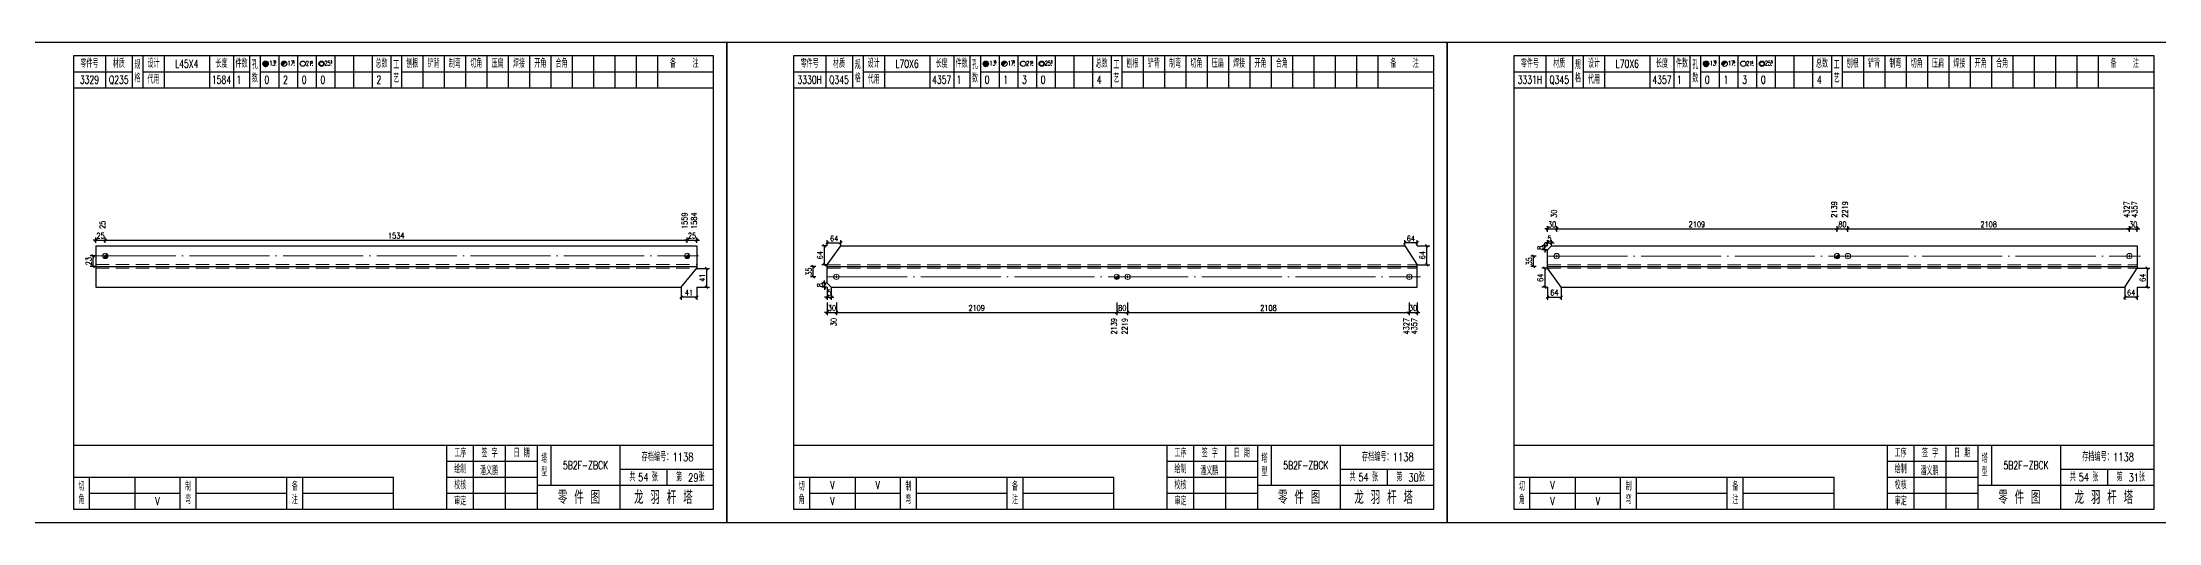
# Model space of a CAD drawing. Header units: millimetres. Extents: x 0 to 30240, y -10896 to -1348.
# Drawn here: x 7573 to 8367, y -10043 to -9863 of the extents above; entities that cross this region are included whole.
import ezdxf
from ezdxf.enums import TextEntityAlignment as Align

# ---------------------------------------------------------------- set-up
doc = ezdxf.new("R2010")
doc.units = ezdxf.units.MM
doc.header["$LTSCALE"] = 20
doc.header["$PDMODE"] = 1
doc.linetypes.add('DASHDOT2X', pattern=[1.75, 1.5, -0.125, 0, -0.125])
doc.linetypes.add('HIDDEN', pattern=[0.375, 0.25, -0.125])
for name, color, linetype, lineweight in [('1', 7, 'Continuous', 25), ('11', 3, 'Continuous', 13), ('2', 1, 'HIDDEN', 13), ('5', 1, 'Continuous', 13), ('7', 2, 'DASHDOT2X', 13)]:
    doc.layers.add(name, color=color, linetype=linetype, lineweight=lineweight)
doc.styles.get("Standard").update_dxf_attribs({"font": 'simplex', "width": 0.7, "bigfont": 'gbhzfs.shx'})
doc.styles.add('SYMBOL_TXT', font='txt.shx', dxfattribs={"width": 0.6})
doc.styles.add('TITLE_TXT', font='simplex.shx', dxfattribs={"width": 0.75, "height": 2.5, "bigfont": 'gbhzfs.shx'})
doc.dimstyles.get("Standard").update_dxf_attribs({"dimtxt": 2.1, "dimasz": 1, "dimexe": 1.05, "dimexo": 0, "dimgap": 0.63, "dimtad": 1, "dimzin": 0, "dimdsep": 46, "dimtxsty": 'standard', "dimblk": 'OBLIQUE', "dimblk1": 'OBLIQUE', "dimblk2": 'OBLIQUE', "dimcen": 0.09, "dimadec": 0, "dimazin": 0, "dimtfac": 1, "dimtdec": 1, "dimtix": 1, "dimtmove": 0, "dimatfit": 3, "dimfxl": 0, "dimtolj": 1, "dimtzin": 0, "dimarcsym": 0})
pattern_1 = [(0, (-3, 0), (0, 0.0125), [])]

# ---------------------------------------------------------------- blocks, each defined once
blk = doc.blocks.new('M12_HOLE')
h = blk.add_hatch()
h.set_pattern_fill('LINE', scale=0.1, style=0)
h.set_pattern_definition(pattern_1)
h.paths.add_polyline_path([(-5, 0, 1), (-1, 0, 1)])
at = {"color": 7}
blk.add_circle((-3, 0), 2, dxfattribs=at)
at = {"color": 7, "attachment_point": 1, "style": 'SYMBOL_TXT'}
for s, insert, char_height, width in [('13\\f??|b0|i0|c0|p54;.', (-0.1, 2.1), 3.5, 5.707), ('5', (3.7, 2.3), 1.8, 2.931)]:
    blk.add_mtext(s, dxfattribs=dict(at, insert=insert, char_height=char_height, width=width))
blk = doc.blocks.new('M16_HOLE')
h = blk.add_hatch()
h.set_pattern_fill('LINE', scale=0.1, style=0)
h.set_pattern_definition(pattern_1)
h.paths.add_polyline_path([(-1.6, 1.4, 0.668179), (-5, 0, 0.198912), (-4.4, -1.4)])
at = {"color": 7}
blk.add_circle((-3, 0), 2, dxfattribs=at)
at = {"color": 7, "attachment_point": 1, "style": 'SYMBOL_TXT'}
for s, insert, char_height, width in [('17.', (-0.4, 2.1), 3.5, 6.316), ('5', (3.6, 2.3), 1.8, 1.822)]:
    blk.add_mtext(s, dxfattribs=dict(at, insert=insert, char_height=char_height, width=width))
blk = doc.blocks.new('M20_HOLE')
at = {"color": 7}
blk.add_circle((-3, 0), 2, dxfattribs=at)
at = {"color": 7, "attachment_point": 1, "style": 'SYMBOL_TXT'}
for s, insert, char_height, width in [('21.', (-0.7, 2), 3.5, 6.074), ('5', (3.3, 2), 1.8, 1.458)]:
    blk.add_mtext(s, dxfattribs=dict(at, insert=insert, char_height=char_height, width=width))
blk = doc.blocks.new('M24_HOLE')
at = {"color": 7}
for radius in [2, 1.5]:
    blk.add_circle((-3, 0), radius, dxfattribs=at)
at = {"color": 7, "attachment_point": 1, "style": 'SYMBOL_TXT'}
for s, insert, char_height, width in [('25.', (-0.7, 2.1), 3.5, 2.429), ('5', (3.9, 2.3), 1.8, 1.944)]:
    blk.add_mtext(s, dxfattribs=dict(at, insert=insert, char_height=char_height, width=width))
blk = doc.blocks.new('JgCard')
for p, q in [((270, 180), (0, 180)), ((0, 180), (0, 0)), ((265, 175), (25, 175)), ((25, 175), (25, 5)), ((37, 175), (37, 163)), ((47, 175), (47, 163)), ((51, 175), (51, 163)), ((59, 175), (59, 163)), ((76, 175), (76, 163)), ((85, 175), (85, 163)), ((91, 175), (91, 163)), ((95, 175), (95, 163)), ((102, 175), (102, 163)), ((109, 175), (109, 163)), ((116, 175), (116, 163)), ((123, 175), (123, 163)), ((130, 175), (130, 163)), ((137, 175), (137, 163)), ((144, 175), (144, 163)), ((148, 175), (148, 163)), ((156, 175), (156, 163)), ((164, 175), (164, 163)), ((172, 175), (172, 163)), ((180, 175), (180, 163)), ((188, 175), (188, 163)), ((196, 175), (196, 163)), ((204, 175), (204, 163)), ((212, 175), (212, 163)), ((220, 175), (220, 163)), ((228, 175), (228, 163)), ((236, 175), (236, 163)), ((244, 175), (244, 163)), ((265, 5), (265, 175)), ((270, 0), (270, 180)), ((25, 169), (47, 169)), ((51, 169), (91, 169)), ((95, 169), (144, 169)), ((148, 169), (265, 169)), ((25, 163), (265, 163)), ((25, 29), (265, 29)), ((165, 5), (165, 29)), ((175, 5), (175, 29)), ((187, 5), (187, 29)), ((199, 5), (199, 29)), ((204, 29), (204, 14)), ((230, 5), (230, 29)), ((25, 17), (145, 17)), ((31, 5), (31, 17)), ((48, 17), (48, 5)), ((65, 5), (65, 17)), ((71, 5), (71, 17)), ((105, 5), (105, 17)), ((111, 5), (111, 17)), ((145, 5), (145, 17)), ((165, 23), (199, 23)), ((165, 17), (199, 17)), ((230, 20), (265, 20)), ((247.5, 20), (247.5, 14)), ((31, 11), (65, 11)), ((71, 11), (105, 11)), ((111, 11), (145, 11)), ((165, 11), (199, 11)), ((199, 14), (265, 14)), ((0, 0), (270, 0)), ((25, 5), (265, 5))]:
    blk.add_line(p, q)
blk.add_lwpolyline([(96.03, 171.99, -1), (98.03, 171.99, -1)], format="xyb", close=True)
blk.add_point((145, 96))
at = {"xscale": 0.5, "yscale": 0.5, "zscale": 0.5}
for name, p in [('M12_HOLE', (98.53, 171.99)), ('M16_HOLE', (105.5, 172)), ('M20_HOLE', (112.5, 172)), ('M24_HOLE', (119.5, 172))]:
    blk.add_blockref(name, p, dxfattribs=at)
at = {"style": 'TITLE_TXT', "width": 0.75}
for s, height, p in [('存档编号：1138', 3.076, (238.02, 23.07)), ('潘义鹏', 3, (177.45, 17.91)), ('龙 羽 杆 塔', 5, (235.17, 6.97))]:
    blk.add_text(s, height=height, dxfattribs=at).set_placement(p)
at = {"attachment_point": 5, "style": 'TITLE_TXT'}
for s, insert, char_height, width in [('零件号', (31, 172), 3, 15), ('材质', (42, 172), 3, 8), ('规格', (49, 169), 3, 4), ('代用', (55, 166), 3, 8), ('设计', (55, 172), 3, 8), ('长度', (80.5, 172), 3, 8), ('件数', (88, 172), 3, 6), ('孔数', (93, 169), 3, 4), ('总数', (140.5, 172), 3, 7), ('工\\P艺', (146, 169), 3, 4), ('刨根', (152, 172), 3, 8), ('铲背', (160, 172), 3, 8), ('制弯', (168, 172), 3, 8), ('切角', (176, 172), 3, 8), ('压扁', (184, 172), 3, 8), ('焊接', (192, 172), 3, 8), ('开角', (200, 172), 3, 8), ('合角', (208, 172), 3, 8), ('备    注', (254, 172), 3, 22), ('工序', (170, 26), 3, 10), ('签 字', (181, 26), 3, 12), ('日 期', (193, 26), 3, 12), ('塔\\P型', (201.5, 21.5), 3, 5), ('绘制', (170, 20), 3, 10), ('共    张', (238.75, 17), 3, 17.5), ('第    张', (256.25, 17), 3, 17.5), ('切\\P角', (28, 11), 3, 6), ('制\\P弯', (68, 11), 3, 6), ('备\\P注', (108, 11), 3, 6), ('校核', (170, 14), 3, 10), ('审定', (170, 8), 3, 10), ('零 件 图', (214.5, 9.5), 5, 31)]:
    blk.add_mtext(s, dxfattribs=dict(at, insert=insert, char_height=char_height, width=width))
blk = doc.blocks.new('M16')
for p, q in [((-0.71, -0.71), (0.71, 0.71)), ((-0.4, 0), (0.4, 0)), ((0, 0.4), (0, -0.4))]:
    blk.add_line(p, q)
blk.add_circle((0, 0), 1)
for radius in [0.8, 0.6, 0.4, 0.2]:
    blk.add_arc((0, 0), radius, 225, 45)
blk = doc.blocks.new('_Oblique')
at = {"color": 0, "linetype": 'ByBlock', "lineweight": -2}
blk.add_line((-0.5, -0.5), (0.5, 0.5), dxfattribs=at)
blk = doc.blocks.new('*D5064')
at = {"layer": '11', "color": 0, "lineweight": -2}
for p, q in [((7593.4, -9936.95), (7592.4, -9936.95)), ((7593.4, -9938), (7593.4, -9935.9)), ((7593.4, -9936.95), (7596.95, -9936.95)), ((7596.95, -9938), (7596.95, -9935.9)), ((7596.95, -9936.95), (7597.95, -9936.95))]:
    blk.add_line(p, q, dxfattribs=at)
at = {"layer": 'Defpoints', "color": 0}
for p in [(7593.4, -9938), (7596.95, -9936.95), (7596.95, -9938)]:
    blk.add_point(p, dxfattribs=at)
at = {"layer": '11', "color": 0, "lineweight": -2}
blk.add_blockref('_Oblique', (7593.4, -9936.95), dxfattribs=at)
at = {"layer": '11', "color": 0, "lineweight": -2, "rotation": 180}
blk.add_blockref('_Oblique', (7596.95, -9936.95), dxfattribs=at)
at = {"layer": '11', "color": 0, "insert": (7595.18, -9935.27), "char_height": 2.1, "attachment_point": 5}
blk.add_mtext('\\A1;25', dxfattribs=at)
blk = doc.blocks.new('*D5066')
at = {"layer": '11', "color": 0, "lineweight": -2}
for p, q in [((7815.08, -9936.95), (7814.08, -9936.95)), ((7815.08, -9938), (7815.08, -9935.9)), ((7815.08, -9936.95), (7818.7, -9936.95)), ((7818.7, -9938), (7818.7, -9935.9)), ((7818.7, -9936.95), (7819.7, -9936.95))]:
    blk.add_line(p, q, dxfattribs=at)
at = {"layer": 'Defpoints', "color": 0}
for p in [(7815.08, -9938), (7818.7, -9936.95), (7818.7, -9938)]:
    blk.add_point(p, dxfattribs=at)
at = {"layer": '11', "color": 0, "lineweight": -2}
blk.add_blockref('_Oblique', (7815.08, -9936.95), dxfattribs=at)
at = {"layer": '11', "color": 0, "lineweight": -2, "rotation": 180}
blk.add_blockref('_Oblique', (7818.7, -9936.95), dxfattribs=at)
at = {"layer": '11', "color": 0, "insert": (7816.89, -9935.27), "char_height": 2.1, "attachment_point": 5}
blk.add_mtext('\\A1;25', dxfattribs=at)
blk = doc.blocks.new('*D5067')
at = {"layer": '11', "color": 0, "lineweight": -2}
for p, q in [((7818.7, -9947.51), (7823.43, -9947.51)), ((7822.38, -9947.51), (7822.38, -9954.59)), ((7818.7, -9954.59), (7823.43, -9954.59))]:
    blk.add_line(p, q, dxfattribs=at)
at = {"layer": 'Defpoints', "color": 0}
for p in [(7818.7, -9947.51), (7818.7, -9954.59), (7822.38, -9954.59)]:
    blk.add_point(p, dxfattribs=at)
at = {"layer": '11', "color": 0, "lineweight": -2}
for p, rotation in [((7822.38, -9947.51), 90), ((7822.38, -9954.59), 270)]:
    blk.add_blockref('_Oblique', p, dxfattribs=dict(at, rotation=rotation))
at = {"layer": '11', "color": 0, "insert": (7820.7, -9951.05), "char_height": 2.1, "attachment_point": 5, "rotation": 90}
blk.add_mtext('\\A1;41', dxfattribs=at)
blk = doc.blocks.new('*D5068')
at = {"layer": '11', "color": 0, "lineweight": -2}
for p, q in [((7812.87, -9954.59), (7812.87, -9959.31)), ((7818.7, -9954.59), (7818.7, -9959.31)), ((7818.7, -9958.26), (7812.87, -9958.26))]:
    blk.add_line(p, q, dxfattribs=at)
at = {"layer": 'Defpoints', "color": 0}
for p in [(7812.87, -9954.59), (7818.7, -9954.59), (7812.87, -9958.26)]:
    blk.add_point(p, dxfattribs=at)
at = {"layer": '11', "color": 0, "lineweight": -2, "rotation": 180}
blk.add_blockref('_Oblique', (7812.87, -9958.26), dxfattribs=at)
at = {"layer": '11', "color": 0, "lineweight": -2}
blk.add_blockref('_Oblique', (7818.7, -9958.26), dxfattribs=at)
at = {"layer": '11', "color": 0, "insert": (7815.79, -9956.58), "char_height": 2.1, "attachment_point": 5}
blk.add_mtext('\\A1;41', dxfattribs=at)
blk = doc.blocks.new('M20')
for p, q in [((-0.5, 0), (0.5, 0)), ((0, -0.5), (0, 0.5))]:
    blk.add_line(p, q)
blk.add_circle((0, 0), 1)
blk = doc.blocks.new('*D5070')
at = {"layer": '11', "color": 0, "lineweight": -2}
for p, q in [((7867.6, -9964.04), (7866.6, -9964.04)), ((7867.6, -9960.36), (7867.6, -9965.09)), ((7867.6, -9964.04), (7871.04, -9964.04)), ((7871.04, -9960.36), (7871.04, -9965.09)), ((7871.04, -9964.04), (7872.04, -9964.04))]:
    blk.add_line(p, q, dxfattribs=at)
at = {"layer": 'Defpoints', "color": 0}
for p in [(7867.6, -9960.36), (7871.04, -9960.36), (7871.04, -9964.04)]:
    blk.add_point(p, dxfattribs=at)
at = {"layer": '11', "color": 0, "lineweight": -2}
blk.add_blockref('_Oblique', (7867.6, -9964.04), dxfattribs=at)
at = {"layer": '11', "color": 0, "lineweight": -2, "rotation": 180}
blk.add_blockref('_Oblique', (7871.04, -9964.04), dxfattribs=at)
at = {"layer": '11', "color": 0, "insert": (7869.32, -9962.36), "char_height": 2.1, "attachment_point": 5}
blk.add_mtext('\\A1;30', dxfattribs=at)
blk = doc.blocks.new('*D5074')
at = {"layer": '11', "color": 0, "lineweight": -2}
for p, q in [((8085.76, -9964.04), (8084.76, -9964.04)), ((8085.76, -9960.36), (8085.76, -9965.09)), ((8085.76, -9964.04), (8088.7, -9964.04)), ((8088.7, -9960.36), (8088.7, -9965.09)), ((8088.7, -9964.04), (8089.7, -9964.04))]:
    blk.add_line(p, q, dxfattribs=at)
at = {"layer": 'Defpoints', "color": 0}
for p in [(8085.76, -9960.36), (8088.7, -9960.36), (8088.7, -9964.04)]:
    blk.add_point(p, dxfattribs=at)
at = {"layer": '11', "color": 0, "lineweight": -2}
blk.add_blockref('_Oblique', (8085.76, -9964.04), dxfattribs=at)
at = {"layer": '11', "color": 0, "lineweight": -2, "rotation": 180}
blk.add_blockref('_Oblique', (8088.7, -9964.04), dxfattribs=at)
at = {"layer": '11', "color": 0, "insert": (8087.23, -9962.36), "char_height": 2.1, "attachment_point": 5}
blk.add_mtext('\\A1;30', dxfattribs=at)
blk = doc.blocks.new('*D5075')
at = {"layer": '11', "color": 0, "lineweight": -2}
for p, q in [((7867.6, -9953.03), (7865.5, -9953.03)), ((7867.6, -9954.59), (7865.5, -9954.59)), ((7866.55, -9953.03), (7866.55, -9952.03)), ((7866.55, -9953.03), (7866.55, -9954.59)), ((7866.55, -9954.59), (7866.55, -9955.59))]:
    blk.add_line(p, q, dxfattribs=at)
at = {"layer": 'Defpoints', "color": 0}
for p in [(7866.55, -9954.59), (7867.6, -9953.03), (7867.6, -9954.59)]:
    blk.add_point(p, dxfattribs=at)
at = {"layer": '11', "color": 0, "lineweight": -2}
for p, rotation in [((7866.55, -9953.03), 270), ((7866.55, -9954.59), 90)]:
    blk.add_blockref('_Oblique', p, dxfattribs=dict(at, rotation=rotation))
at = {"layer": '11', "color": 0, "insert": (7864.87, -9953.81), "char_height": 2.1, "attachment_point": 5, "rotation": 90}
blk.add_mtext('\\A1;8', dxfattribs=at)
blk = doc.blocks.new('*D5076')
at = {"layer": '11', "color": 0, "lineweight": -2}
for p, q in [((7867.6, -9954.59), (7867.6, -9959.31)), ((7869.09, -9954.59), (7869.09, -9959.31)), ((7867.6, -9958.26), (7866.6, -9958.26)), ((7867.6, -9958.26), (7869.09, -9958.26)), ((7869.09, -9958.26), (7870.09, -9958.26))]:
    blk.add_line(p, q, dxfattribs=at)
at = {"layer": 'Defpoints', "color": 0}
for p in [(7867.6, -9954.59), (7869.09, -9954.59), (7869.09, -9958.26)]:
    blk.add_point(p, dxfattribs=at)
at = {"layer": '11', "color": 0, "lineweight": -2}
blk.add_blockref('_Oblique', (7867.6, -9958.26), dxfattribs=at)
at = {"layer": '11', "color": 0, "lineweight": -2, "rotation": 180}
blk.add_blockref('_Oblique', (7869.09, -9958.26), dxfattribs=at)
at = {"layer": '11', "color": 0, "insert": (7868.35, -9956.58), "char_height": 2.1, "attachment_point": 5}
blk.add_mtext('\\A1;5', dxfattribs=at)
blk = doc.blocks.new('*D5080')
at = {"layer": '11', "color": 0, "lineweight": -2}
for p, q in [((8084.06, -9939.05), (8084.06, -9936.95)), ((8088.7, -9938), (8084.06, -9938)), ((8088.7, -9939.05), (8088.7, -9936.95))]:
    blk.add_line(p, q, dxfattribs=at)
at = {"layer": 'Defpoints', "color": 0}
for p in [(8084.06, -9938), (8084.06, -9939.05), (8088.7, -9939.05)]:
    blk.add_point(p, dxfattribs=at)
at = {"layer": '11', "color": 0, "lineweight": -2, "rotation": 180}
blk.add_blockref('_Oblique', (8084.06, -9938), dxfattribs=at)
at = {"layer": '11', "color": 0, "lineweight": -2}
blk.add_blockref('_Oblique', (8088.7, -9938), dxfattribs=at)
at = {"layer": '11', "color": 0, "insert": (8086.38, -9936.32), "char_height": 2.1, "attachment_point": 5}
blk.add_mtext('\\A1;64', dxfattribs=at)
blk = doc.blocks.new('*D5082')
at = {"layer": '11', "color": 0, "lineweight": -2}
for p, q in [((8137.6, -9932.75), (8136.6, -9932.75)), ((8137.6, -9933.8), (8137.6, -9931.7)), ((8137.6, -9932.75), (8141.04, -9932.75)), ((8141.04, -9933.8), (8141.04, -9931.7)), ((8141.04, -9932.75), (8142.04, -9932.75))]:
    blk.add_line(p, q, dxfattribs=at)
at = {"layer": 'Defpoints', "color": 0}
for p in [(8141.04, -9932.75), (8137.6, -9933.8), (8141.04, -9933.8)]:
    blk.add_point(p, dxfattribs=at)
at = {"layer": '11', "color": 0, "lineweight": -2}
blk.add_blockref('_Oblique', (8137.6, -9932.75), dxfattribs=at)
at = {"layer": '11', "color": 0, "lineweight": -2, "rotation": 180}
blk.add_blockref('_Oblique', (8141.04, -9932.75), dxfattribs=at)
at = {"layer": '11', "color": 0, "insert": (8139.32, -9931.07), "char_height": 2.1, "attachment_point": 5}
blk.add_mtext('\\A1;30', dxfattribs=at)
blk = doc.blocks.new('*D5086')
at = {"layer": '11', "color": 0, "lineweight": -2}
for p, q in [((8355.76, -9932.75), (8354.76, -9932.75)), ((8355.76, -9933.8), (8355.76, -9931.7)), ((8355.76, -9932.75), (8358.7, -9932.75)), ((8358.7, -9933.8), (8358.7, -9931.7)), ((8358.7, -9932.75), (8359.7, -9932.75))]:
    blk.add_line(p, q, dxfattribs=at)
at = {"layer": 'Defpoints', "color": 0}
for p in [(8358.7, -9932.75), (8355.76, -9933.8), (8358.7, -9933.8)]:
    blk.add_point(p, dxfattribs=at)
at = {"layer": '11', "color": 0, "lineweight": -2}
blk.add_blockref('_Oblique', (8355.76, -9932.75), dxfattribs=at)
at = {"layer": '11', "color": 0, "lineweight": -2, "rotation": 180}
blk.add_blockref('_Oblique', (8358.7, -9932.75), dxfattribs=at)
at = {"layer": '11', "color": 0, "insert": (8357.23, -9931.07), "char_height": 2.1, "attachment_point": 5}
blk.add_mtext('\\A1;30', dxfattribs=at)
blk = doc.blocks.new('*D5087')
at = {"layer": '11', "color": 0, "lineweight": -2}
for p, q in [((8137.6, -9947.48), (8135.5, -9947.48)), ((8136.55, -9947.48), (8136.55, -9954.59)), ((8137.6, -9954.59), (8135.5, -9954.59))]:
    blk.add_line(p, q, dxfattribs=at)
at = {"layer": 'Defpoints', "color": 0}
for p in [(8137.6, -9947.48), (8136.55, -9954.59), (8137.6, -9954.59)]:
    blk.add_point(p, dxfattribs=at)
at = {"layer": '11', "color": 0, "lineweight": -2}
for p, rotation in [((8136.55, -9947.48), 90), ((8136.55, -9954.59), 270)]:
    blk.add_blockref('_Oblique', p, dxfattribs=dict(at, rotation=rotation))
at = {"layer": '11', "color": 0, "insert": (8134.87, -9951.04), "char_height": 2.1, "attachment_point": 5, "rotation": 90}
blk.add_mtext('\\A1;64', dxfattribs=at)
blk = doc.blocks.new('*D5089')
at = {"layer": '11', "color": 0, "lineweight": -2}
for p, q in [((8137.6, -9939.05), (8135.5, -9939.05)), ((8137.6, -9940.6), (8135.5, -9940.6)), ((8136.55, -9939.05), (8136.55, -9938.05)), ((8136.55, -9940.6), (8136.55, -9939.05)), ((8136.55, -9940.6), (8136.55, -9941.6))]:
    blk.add_line(p, q, dxfattribs=at)
at = {"layer": 'Defpoints', "color": 0}
for p in [(8136.55, -9939.05), (8137.6, -9939.05), (8137.6, -9940.6)]:
    blk.add_point(p, dxfattribs=at)
at = {"layer": '11', "color": 0, "lineweight": -2}
for p, rotation in [((8136.55, -9939.05), 270), ((8136.55, -9940.6), 90)]:
    blk.add_blockref('_Oblique', p, dxfattribs=dict(at, rotation=rotation))
at = {"layer": '11', "color": 0, "insert": (8134.87, -9939.83), "char_height": 2.1, "attachment_point": 5, "rotation": 90}
blk.add_mtext('\\A1;8', dxfattribs=at)
blk = doc.blocks.new('*D5090')
at = {"layer": '11', "color": 0, "lineweight": -2}
for p, q in [((8137.6, -9938), (8136.6, -9938)), ((8137.6, -9939.05), (8137.6, -9936.95)), ((8137.6, -9938), (8139.09, -9938)), ((8139.09, -9939.05), (8139.09, -9936.95)), ((8139.09, -9938), (8140.09, -9938))]:
    blk.add_line(p, q, dxfattribs=at)
at = {"layer": 'Defpoints', "color": 0}
for p in [(8137.6, -9939.05), (8139.09, -9938), (8139.09, -9939.05)]:
    blk.add_point(p, dxfattribs=at)
at = {"layer": '11', "color": 0, "lineweight": -2}
blk.add_blockref('_Oblique', (8137.6, -9938), dxfattribs=at)
at = {"layer": '11', "color": 0, "lineweight": -2, "rotation": 180}
blk.add_blockref('_Oblique', (8139.09, -9938), dxfattribs=at)
at = {"layer": '11', "color": 0, "insert": (8138.35, -9936.32), "char_height": 2.1, "attachment_point": 5}
blk.add_mtext('\\A1;5', dxfattribs=at)
blk = doc.blocks.new('*D5091')
at = {"layer": '11', "color": 0, "lineweight": -2}
for p, q in [((8358.7, -9947.48), (8363.42, -9947.48)), ((8362.38, -9947.48), (8362.38, -9954.59)), ((8358.7, -9954.59), (8363.42, -9954.59))]:
    blk.add_line(p, q, dxfattribs=at)
at = {"layer": 'Defpoints', "color": 0}
for p in [(8358.7, -9947.48), (8358.7, -9954.59), (8362.38, -9954.59)]:
    blk.add_point(p, dxfattribs=at)
at = {"layer": '11', "color": 0, "lineweight": -2}
for p, rotation in [((8362.38, -9947.48), 90), ((8362.38, -9954.59), 270)]:
    blk.add_blockref('_Oblique', p, dxfattribs=dict(at, rotation=rotation))
at = {"layer": '11', "color": 0, "insert": (8360.7, -9951.04), "char_height": 2.1, "attachment_point": 5, "rotation": 90}
blk.add_mtext('\\A1;64', dxfattribs=at)
blk = doc.blocks.new('*D5092')
at = {"layer": '11', "color": 0, "lineweight": -2}
for p, q in [((8354.06, -9954.59), (8354.06, -9959.31)), ((8358.7, -9954.59), (8358.7, -9959.31)), ((8358.7, -9958.26), (8354.06, -9958.26))]:
    blk.add_line(p, q, dxfattribs=at)
at = {"layer": 'Defpoints', "color": 0}
for p in [(8354.06, -9954.59), (8358.7, -9954.59), (8354.06, -9958.26)]:
    blk.add_point(p, dxfattribs=at)
at = {"layer": '11', "color": 0, "lineweight": -2, "rotation": 180}
blk.add_blockref('_Oblique', (8354.06, -9958.26), dxfattribs=at)
at = {"layer": '11', "color": 0, "lineweight": -2}
blk.add_blockref('_Oblique', (8358.7, -9958.26), dxfattribs=at)
at = {"layer": '11', "color": 0, "insert": (8356.38, -9956.58), "char_height": 2.1, "attachment_point": 5}
blk.add_mtext('\\A1;64', dxfattribs=at)

msp = doc.modelspace()

# ---------------------------------------------------------------- linework, layer by layer
at = {"layer": '1'}
for p, q in [((7593.4, -9939.048), (7593.4, -9954.588)), ((7593.4, -9939.048), (7818.7, -9939.048)), ((7818.7, -9939.048), (7818.7, -9946.818)), ((7867.6, -9946.152), (7872.734, -9939.048)), ((7872.734, -9939.048), (8084.058, -9939.048)), ((8084.058, -9939.048), (8088.7, -9946.152)), ((8137.6, -9940.602), (8139.091, -9939.048)), ((8137.6, -9946.818), (8137.6, -9940.602)), ((8139.091, -9939.048), (8358.7, -9939.048)), ((8358.7, -9939.048), (8358.7, -9946.818)), ((7593.4, -9946.818), (7818.7, -9946.818)), ((7812.87, -9954.588), (7818.7, -9947.509)), ((7818.7, -9946.818), (7818.7, -9947.509)), ((7867.6, -9946.818), (7867.6, -9946.152)), ((7867.6, -9953.034), (7867.6, -9946.818)), ((7867.6, -9946.818), (8088.7, -9946.818)), ((8088.7, -9946.818), (8088.7, -9946.152)), ((8088.7, -9954.588), (8088.7, -9946.818)), ((8137.6, -9947.484), (8137.6, -9946.818)), ((8137.6, -9946.818), (8358.7, -9946.818)), ((8142.734, -9954.588), (8137.6, -9947.484)), ((8354.058, -9954.588), (8358.7, -9947.484)), ((8358.7, -9946.818), (8358.7, -9947.484)), ((7593.4, -9954.588), (7812.87, -9954.588)), ((7869.091, -9954.588), (7867.6, -9953.034)), ((7869.091, -9954.588), (8088.7, -9954.588)), ((8142.734, -9954.588), (8354.058, -9954.588))]:
    msp.add_line(p, q, dxfattribs=at)
at = {"layer": '2'}
for p, q in [((7593.4, -9946.128), (7818.7, -9946.128)), ((7593.4, -9947.509), (7818.7, -9947.509)), ((7867.6, -9946.152), (8088.7, -9946.152)), ((7867.6, -9947.484), (8088.7, -9947.484)), ((8137.6, -9946.152), (8358.7, -9946.152)), ((8137.6, -9947.484), (8358.7, -9947.484))]:
    msp.add_line(p, q, dxfattribs=at)
at = {"layer": '7'}
for p, q in [((7593.4, -9942.847), (7819.282, -9942.847)), ((8137.6, -9942.933), (8359.96, -9942.933)), ((7867.6, -9950.703), (8089.96, -9950.703))]:
    msp.add_line(p, q, dxfattribs=at)

# ---------------------------------------------------------------- block references
at = {"layer": '1'}
for p in [(7560, -10042.818), (7830, -10042.818), (8100, -10042.818)]:
    msp.add_blockref('JgCard', p, dxfattribs=at)
at = {"layer": '5'}
for name, p in [('M16', (7596.955, -9942.847)), ('M16', (7815.082, -9942.847)), ('M20', (8141.04, -9942.933)), ('M16', (8246.145, -9942.933)), ('M20', (8250.205, -9942.933)), ('M20', (8355.76, -9942.933)), ('M20', (7871.04, -9950.703)), ('M16', (7976.145, -9950.703)), ('M20', (7980.205, -9950.703)), ('M20', (8085.76, -9950.703))]:
    msp.add_blockref(name, p, dxfattribs=at)

# ---------------------------------------------------------------- texts
at = {"style": 'TITLE_TXT', "width": 0.75}
for s, p in [('54', (7796.712, -10027.328)), ('29', (7815.466, -10027.433)), ('54', (8066.712, -10027.328)), ('30', (8085.466, -10027.433)), ('54', (8336.712, -10027.328)), ('31', (8355.466, -10027.433))]:
    msp.add_text(s, height=3, dxfattribs=at).set_placement(p)
at = {"layer": '1', "width": 0.7}
for s, p in [('L45X4', (7627.5, -9870.818)), ('L70X6', (7897.5, -9870.818)), ('L70X6', (8167.5, -9870.818)), ('3329', (7591, -9876.818)), ('Q235', (7602, -9876.818)), ('1584', (7640.5, -9876.818)), ('1', (7647, -9876.818)), ('0', (7657.5, -9876.818)), ('2', (7664.5, -9876.818)), ('0', (7671.5, -9876.818)), ('0', (7678.5, -9876.818)), ('2', (7699.5, -9876.818)), ('3330H', (7861, -9876.818)), ('Q345', (7872, -9876.818)), ('4357', (7910.5, -9876.818)), ('1', (7917, -9876.818)), ('0', (7927.5, -9876.818)), ('1', (7934.5, -9876.818)), ('3', (7941.5, -9876.818)), ('0', (7948.5, -9876.818)), ('4', (7969.5, -9876.818)), ('3331H', (8131, -9876.818)), ('Q345', (8142, -9876.818)), ('4357', (8180.5, -9876.818)), ('1', (8187, -9876.818)), ('0', (8197.5, -9876.818)), ('1', (8204.5, -9876.818)), ('3', (8211.5, -9876.818)), ('0', (8218.5, -9876.818)), ('4', (8239.5, -9876.818)), ('V', (7869.5, -10028.818)), ('V', (7886.5, -10028.818)), ('V', (8139.5, -10028.818)), ('V', (7616.5, -10034.818)), ('V', (7869.5, -10034.818)), ('V', (8139.5, -10034.818)), ('V', (8156.5, -10034.818))]:
    msp.add_text(s, height=3, dxfattribs=at).set_placement(p, align=Align.MIDDLE_CENTER)
for s, p in [('2139', (8246.123, -9928.548)), ('2219', (8250.178, -9928.548)), ('4327', (8355.764, -9928.548)), ('4357', (8358.7, -9928.548)), ('25', (7596.955, -9932.748)), ('1559', (7815.169, -9932.748)), ('1584', (7818.7, -9932.748)), ('30', (8141.041, -9928.548))]:
    msp.add_text(s, height=2.1, rotation=90, dxfattribs=at).set_placement(p)
for s, p in [('30', (7871.041, -9966.138)), ('2139', (7976.123, -9966.138)), ('2219', (7980.178, -9966.138)), ('4327', (8085.764, -9966.138)), ('4357', (8088.7, -9966.138))]:
    msp.add_text(s, height=2.1, rotation=90, dxfattribs=at).set_placement(p, align=Align.RIGHT)
at = {"layer": '1', "char_height": 3, "width": 26, "attachment_point": 5}
for insert in [(7777, -10021.318), (8047, -10021.318), (8317, -10021.318)]:
    msp.add_mtext('5B2F-ZBCK', dxfattribs=dict(at, insert=insert))

# ---------------------------------------------------------------- dimensions: what is measured, and where the dimension line sits
at = {"layer": '1'}
for base, p1, p2, text in [((7592.35, -9942.847), (7593.35, -9946.818), (7593.35, -9942.847), '23'), ((7862.35, -9946.818), (7863.35, -9950.703), (7863.35, -9946.818), '35'), ((8132.35, -9942.933), (8133.35, -9946.818), (8133.35, -9942.933), '35')]:
    msp.add_linear_dim(base=base, p1=p1, p2=p2, angle=90, text=text, dimstyle='standard', dxfattribs=at).render()
at = {"layer": '11'}
for base, p1, p2, text, picture, middle in [((8141.04, -9932.748), (8137.6, -9933.798), (8141.04, -9933.798), '30', '*D5082', (8139.32, -9931.068)), ((8358.7, -9932.748), (8355.76, -9933.798), (8358.7, -9933.798), '30', '*D5086', (8357.23, -9931.068)), ((7596.955, -9936.948), (7593.4, -9937.998), (7596.955, -9937.998), '25', '*D5064', (7595.177, -9935.268)), ((7818.7, -9936.948), (7815.082, -9937.998), (7818.7, -9937.998), '25', '*D5066', (7816.891, -9935.268)), ((8084.058, -9937.998), (8088.7, -9939.048), (8084.058, -9939.048), '64', '*D5080', (8086.379, -9936.318)), ((8139.091, -9937.998), (8137.6, -9939.048), (8139.091, -9939.048), '5', '*D5090', (8138.345, -9936.318)), ((7812.87, -9958.263), (7818.7, -9954.588), (7812.87, -9954.588), '41', '*D5068', (7815.785, -9956.583)), ((7869.091, -9958.263), (7867.6, -9954.588), (7869.091, -9954.588), '5', '*D5076', (7868.345, -9956.583)), ((8354.058, -9958.263), (8358.7, -9954.588), (8354.058, -9954.588), '64', '*D5092', (8356.379, -9956.583)), ((7871.04, -9964.038), (7867.6, -9960.363), (7871.04, -9960.363), '30', '*D5070', (7869.32, -9962.358)), ((8088.7, -9964.038), (8085.76, -9960.363), (8088.7, -9960.363), '30', '*D5074', (8087.23, -9962.358))]:
    dim = msp.add_linear_dim(base=base, p1=p1, p2=p2, text=text, dimstyle='standard', dxfattribs=at)
    dim.commit()
    dim.dimension.update_dxf_attribs({"geometry": picture, "text_midpoint": middle})
for base, p1, p2, text in [((8246.145, -9932.748), (8141.04, -9933.798), (8246.145, -9933.798), '2109'), ((8250.205, -9932.748), (8246.145, -9933.798), (8250.205, -9933.798), '80'), ((8355.76, -9932.748), (8250.205, -9933.798), (8355.76, -9933.798), '2108'), ((7815.082, -9936.948), (7596.955, -9937.998), (7815.082, -9937.998), '1534'), ((7872.734, -9937.998), (7867.6, -9939.048), (7872.734, -9939.048), '64'), ((8142.734, -9958.263), (8137.6, -9954.588), (8142.734, -9954.588), '64'), ((7976.145, -9964.038), (7871.04, -9960.363), (7976.145, -9960.363), '2109'), ((7980.205, -9964.038), (7976.145, -9960.363), (7980.205, -9960.363), '80'), ((8085.76, -9964.038), (7980.205, -9960.363), (8085.76, -9960.363), '2108')]:
    msp.add_linear_dim(base=base, p1=p1, p2=p2, text=text, dimstyle='standard', dxfattribs=at).render()
for base, p1, p2 in [((7866.55, -9939.048), (7867.6, -9946.152), (7867.6, -9939.048)), ((8092.375, -9939.048), (8088.7, -9946.152), (8088.7, -9939.048))]:
    msp.add_linear_dim(base=base, p1=p1, p2=p2, angle=90, text='64', dimstyle='standard', dxfattribs=at).render()
for base, p1, p2, text, picture, middle in [((8136.55, -9939.048), (8137.6, -9940.602), (8137.6, -9939.048), '8', '*D5089', (8134.87, -9939.825)), ((7822.375, -9954.588), (7818.7, -9947.509), (7818.7, -9954.588), '41', '*D5067', (7820.695, -9951.049)), ((8136.55, -9954.588), (8137.6, -9947.484), (8137.6, -9954.588), '64', '*D5087', (8134.87, -9951.036)), ((8362.375, -9954.588), (8358.7, -9947.484), (8358.7, -9954.588), '64', '*D5091', (8360.695, -9951.036)), ((7866.55, -9954.588), (7867.6, -9953.034), (7867.6, -9954.588), '8', '*D5075', (7864.87, -9953.811))]:
    dim = msp.add_linear_dim(base=base, p1=p1, p2=p2, angle=90, text=text, dimstyle='standard', dxfattribs=at)
    dim.commit()
    dim.dimension.update_dxf_attribs({"geometry": picture, "text_midpoint": middle})

doc.saveas('drawing.dxf')
